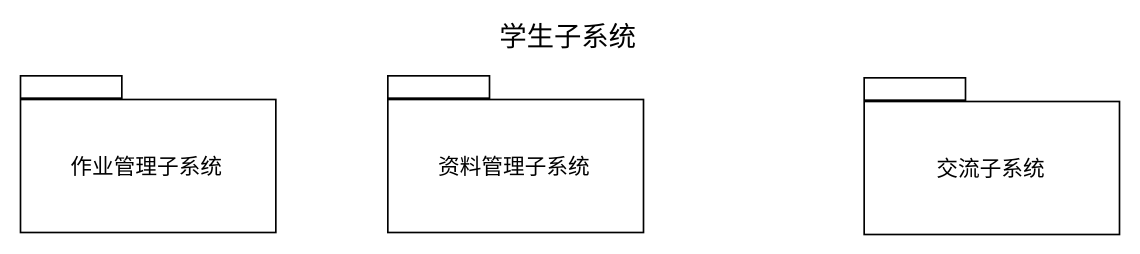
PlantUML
@startuml
title 学生子系统
package 作业管理子系统 {
}
package 资料管理子系统 {
}
package 交流子系统 {
}
@enduml
